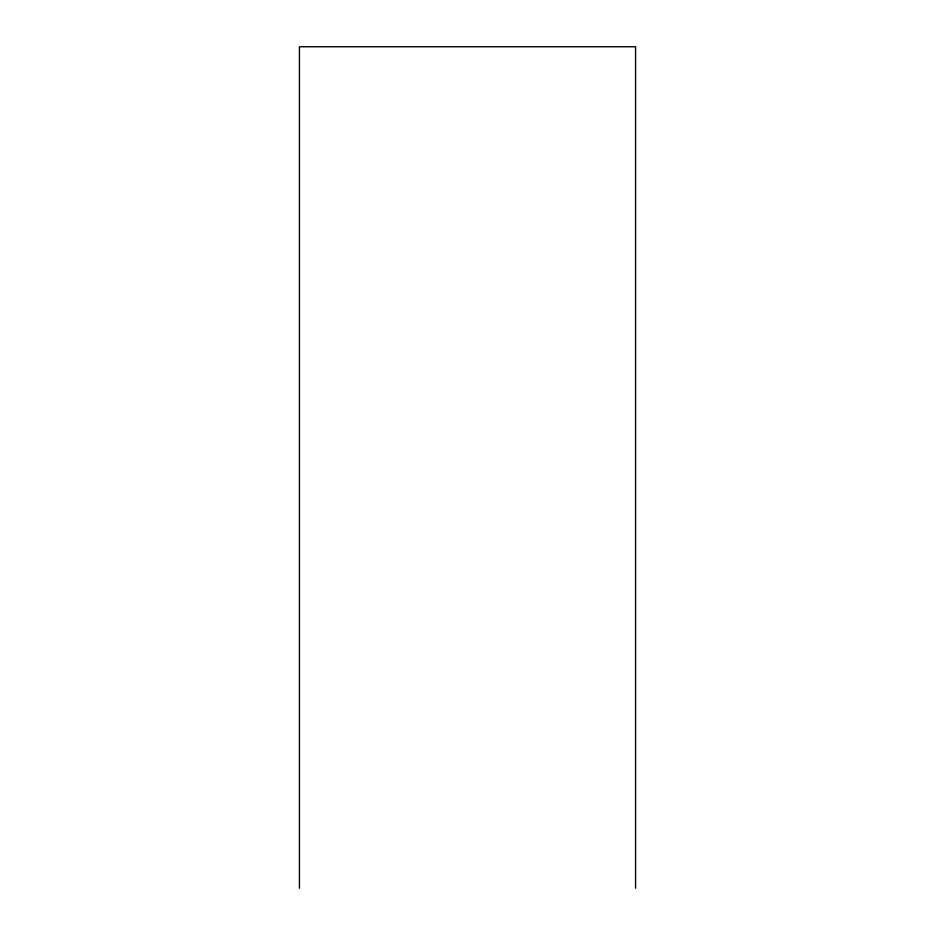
<?xml version="1.0" encoding="UTF-8"?>
<svg xmlns="http://www.w3.org/2000/svg" width="935" height="935" viewBox="0 0 935 935"><rect width="100%" height="100%" fill="white"/><g stroke="black" fill="none" stroke-linecap="round" stroke-linejoin="round"><path stroke-width="1.4" d="M635.566 888.25L635.566 46.75L299.434 46.75L299.434 888.25"/></g></svg>
